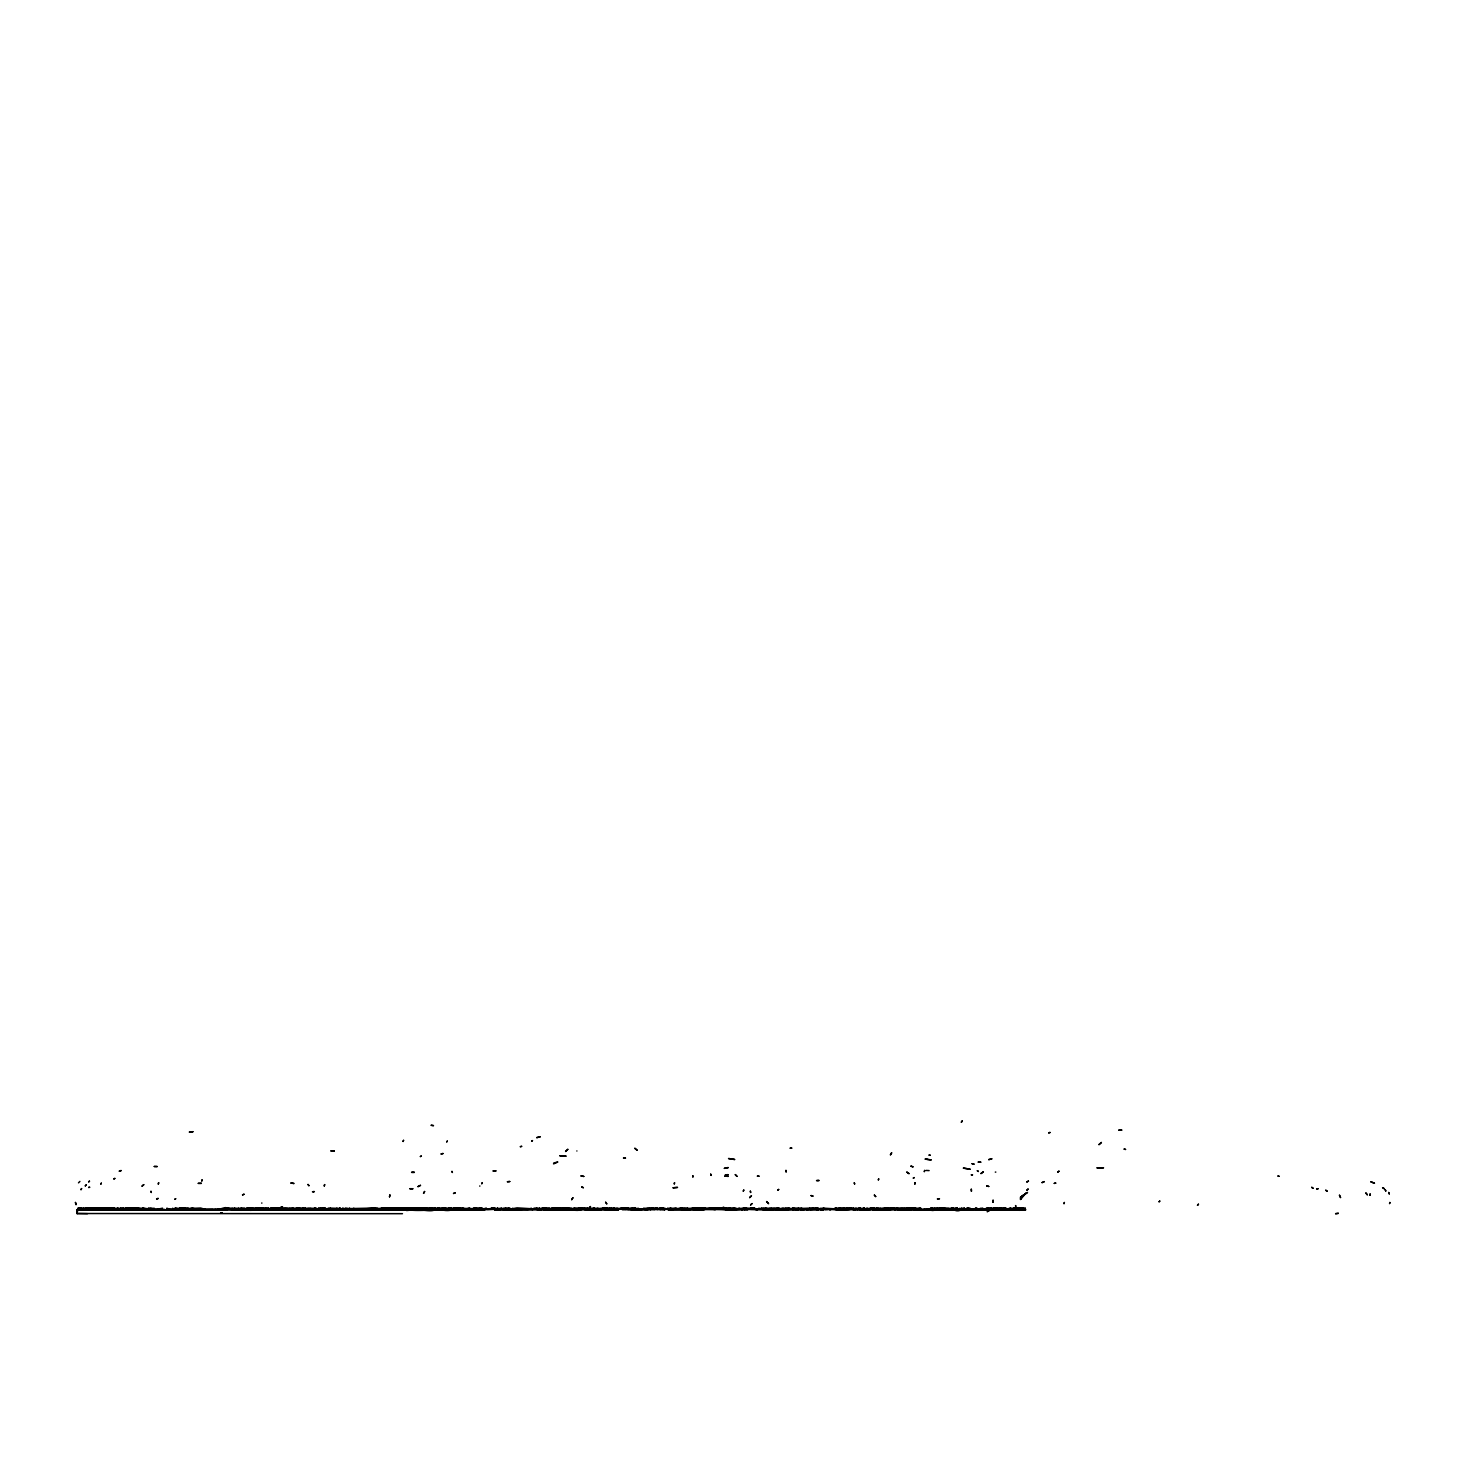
<?xml version="1.0" encoding="UTF-8"?>
<svg xmlns="http://www.w3.org/2000/svg" width="1463" height="1463" viewBox="0 0 1463 1463"><rect width="100%" height="100%" fill="white"/><g stroke="black" fill="none" stroke-linecap="round" stroke-linejoin="round"><path stroke-width="1.5" d="M402.471 1213.687L77.155 1213.522L77.155 1209.773L79.148 1207.926L83.318 1208.932L80.319 1208.511M963.532 1208.676L952.45 1209.188L952.962 1208.017L953.035 1210.011L964.208 1208.109L967.025 1210.102L975.455 1210.102L989.537 1208.109L995.114 1209.352L996.705 1208.109C1004.112 1210.889 1014.865 1207.066 1021.284 1210.175C1025.892 1208.859 1020.991 1208.584 1021.704 1209.773M968.616 1209.517C966.75 1207.597 978.418 1210.559 982.276 1208.932L995.114 1208.109L996.614 1209.517L1002.283 1208.182C1007.989 1210.303 1022.052 1205.603 1021.357 1209.261C1025.088 1208.255 1024.338 1209.078 1025.362 1209.023L1025.033 1208.109L1024.027 1210.194L1021.942 1210.102C1022.783 1207.158 1026.733 1211.163 1024.009 1210.194M988.037 1208.182L987.946 1209.444C985.221 1211.071 996.614 1209.645 999.357 1210.011C1003.764 1210.12 1000.948 1207.158 1004.532 1209.023L1002.941 1208.932M469.056 1209.352C467.538 1207.505 470.812 1210.614 472.97 1209.023L473.39 1208.182L473.463 1210.175L459.967 1209.023L448.135 1210.102M87.396 1210.011L77.155 1209.773L76.99 1212.516L77.064 1213.522L87.487 1213.687M77.173 1213.43C77.009 1208.182 76.46 1211.858 79.898 1207.926L85.311 1210.102L102.154 1208.109L144.398 1209.444L151.311 1208.017L155.645 1209.608L162.558 1208.182C160.93 1211.309 167.989 1209.81 164.057 1209.444M401.813 1210.011L387.64 1210.011L385.062 1208.182C373.705 1209.554 368.073 1209.371 344.061 1209.352M442.558 1210.102L451.061 1208.017C455.03 1211.474 440.784 1211.236 439.467 1208.182L436.632 1209.517L435.389 1208.182L430.963 1209.444L422.88 1207.926L418.546 1209.517L417.888 1208.182L420.558 1210.175M417.796 1208.603L408.726 1210.102L408.634 1208.182C403.806 1211.931 435.681 1210.102 436.212 1209.023M498.133 1210.102L494.64 1207.926L494.64 1210.175L522.638 1209.261M1009.872 1208.95L1008.446 1208.694L1011.299 1208.822L1009.854 1208.694M830.618 1209.352L832.703 1208.694L822.462 1208.109L820.962 1209.517L816.628 1207.926L815.037 1209.444L815.458 1208.438M76.899 1210.596L77.064 1213.522M77.905 1209.846L77.155 1211.547M1015.871 1209.444C1013.786 1206.262 1014.097 1210.98 1017.114 1209.096C1018.431 1207.14 1024.813 1211.218 1016.858 1210.102M213.232 1209.261L165.721 1210.102L169.726 1210.011L138.729 1208.091L137.321 1209.352L126.074 1210.102L126.147 1207.926L128.89 1210.011L133.151 1209.938M394.644 1210.011C404.538 1206.646 411.999 1214.18 403.477 1208.182L401.722 1209.517L400.643 1208.109L396.217 1208.109L394.644 1209.608L394.717 1207.926L395.979 1209.517C399.527 1209.298 393.949 1210.815 397.387 1208.182L398.978 1207.926L398.466 1210.102M419.716 1210.175L421.637 1208.109C421.454 1206.993 417.412 1211.803 416.132 1208.109C413.371 1209.48 417.906 1210.889 419.223 1208.859L417.979 1210.175L418.802 1208.182L416.48 1208.859L418.729 1209.444C415.876 1208.401 435.444 1213.741 435.553 1208.182C409.695 1207.396 423.1 1211.035 435.645 1209.444L442.558 1208.017L453.804 1209.608L457.974 1207.926L458.303 1209.096M843.2 1210.175L840.53 1207.926L840.036 1210.175L824.199 1208.932L806.698 1209.608L809.533 1208.109L824.199 1208.932M914.96 1209.608L915.033 1207.926L913.205 1208.511L914.96 1209.608L920.611 1208.182L922.111 1209.608L945.866 1208.273L944.531 1209.517A24.67 24.67 0 0 1 940.288 1210.011L916.515 1210.102L927.615 1209.846L931.529 1208.017L935.022 1208.091L936.027 1209.608L937.618 1207.853L939.612 1210.175L955.449 1209.188M119.564 1210.102L117.57 1209.517L117.643 1207.926L118.978 1209.608L120.478 1207.926L123.313 1208.017L124.556 1209.517L126.147 1207.926L127.574 1210.011L128.982 1208.017L133.883 1208.091M862.365 1208.932L860.116 1209.608L860.207 1208.017L864.542 1209.608L860.171 1210.102L862.457 1210.175M107.311 1208.273C104.385 1212.736 110.786 1206.554 107.311 1209.096C102.428 1211.638 98.99 1206.646 93.65 1208.182L93.559 1209.352L90.907 1210.011L89.408 1208.109L81.068 1209.352L81.142 1207.853M110.072 1209.023L109.231 1207.926L109.231 1210.011L107.823 1210.102L111.974 1208.017L116.071 1209.517L117.643 1207.926M280.805 1208.109L305.968 1209.444L310.394 1207.926L310.302 1209.444L312.899 1210.102M313.228 1209.188L314.563 1209.444L314.636 1207.926L312.479 1208.676L313.228 1209.846L307.632 1208.109L306.389 1209.096L304.633 1207.926L303.225 1209.444L298.982 1207.926L290.643 1209.444L266.339 1210.102M419.223 1208.603L417.796 1208.932C414.541 1208.292 420.613 1208.968 415.218 1210.175L407.391 1210.102L407.464 1208.017L405.891 1209.188L396.052 1209.608M417.796 1208.932L415.967 1210.102L418.052 1208.438M415.309 1210.102C401.136 1208.639 420.649 1212.132 420.722 1208.511M439.467 1208.182L439.558 1209.096L438.297 1208.017L438.297 1210.102L446.636 1208.182L446.727 1210.011M442.393 1209.444L435.553 1210.102L441.058 1210.102L442.558 1208.017L449.379 1209.444L449.47 1207.926L448.135 1210.011L445.465 1210.102M457.974 1207.926L456.456 1210.194L469.129 1208.182M546.632 1208.676L552.136 1209.352L557.805 1207.926L557.714 1209.444L555.3 1208.182L552.209 1210.011L517.042 1207.853L505.796 1210.102L505.631 1208.017L504.296 1208.109L500.127 1209.846M896.691 1208.164L895.283 1209.682L896.691 1208.164L861.616 1209.352L860.207 1208.017L855.873 1209.444L853.459 1208.017L851.704 1209.444L850.369 1207.926L850.296 1209.444L847.534 1209.444L843.365 1208.109L843.365 1209.352L844.791 1209.096M994.529 1208.932L993.048 1208.621L996.541 1210.175L1001.698 1208.273M997.364 1208.932L996.449 1209.517L996.541 1208.017L997.62 1209.444L999.028 1208.017L1001.698 1209.096M409.713 1210.175L410.554 1208.182L411.798 1210.011L411.213 1208.109L410.225 1210.102L410.061 1208.109L411.048 1208.511C411.926 1210.943 404.172 1211.236 405.964 1207.926C406.531 1210.358 412.182 1210.175 411.56 1208.017L416.553 1209.096M87.487 1210.011L95.15 1209.938L95.15 1207.926C96.741 1210.45 88.786 1210.34 96.485 1209.773L95.991 1208.438M100.728 1209.352L100.819 1207.926M110.566 1209.352L110.658 1207.926L111.481 1208.438M280.805 1209.444L279.396 1208.109L273.892 1207.853L263.889 1209.352L262.48 1208.017L258.311 1207.926L252.733 1208.017L251.234 1209.352L251.307 1207.926L240.901 1208.932L245.565 1209.261L248.472 1207.926L249.899 1209.352L254.141 1209.608L261.054 1207.926L273.727 1209.938L273.983 1208.182L270.984 1209.352L265.48 1208.017L259.719 1209.444L249.478 1208.438M314.563 1209.444L320.306 1208.109L324.219 1210.102L322.976 1210.011L323.049 1208.017L314.636 1210.102M343.732 1210.175L339.891 1208.017L339.891 1210.175L349.73 1210.175M396.967 1209.188L396.144 1207.926L396.052 1209.352L400.643 1208.109L400.387 1209.517L402.051 1208.182L402.727 1209.188M397.643 1210.102L396.052 1209.938L397.552 1207.926L397.479 1209.938M398.466 1208.438L400.313 1209.188L400.387 1207.926L403.13 1209.938L411.048 1209.188L411.469 1208.109L412.895 1209.444L416.48 1208.859L413.298 1210.175L411.798 1208.182L410.39 1209.938M418.546 1210.011C416.077 1210.175 417.906 1207.14 414.395 1208.017L407.391 1209.517L403.13 1208.017L403.13 1209.938L407.391 1210.102M404.465 1209.444L404.556 1208.017L406.129 1208.127L405.891 1209.517M502.961 1209.773L533.885 1209.261L533.958 1208.182L536.628 1208.017L536.555 1209.444L538.128 1209.846L543.797 1209.773L542.389 1208.182L539.554 1209.261M891.955 1209.096L890.455 1208.347L898.117 1209.352L898.209 1207.926L899.452 1209.261L912.29 1208.017L916.368 1209.352L914.96 1208.182L910.791 1209.352M981.198 1209.517C979.57 1207.14 983.611 1211.419 986.025 1208.859M996.614 1209.517L996.285 1208.511M85.311 1210.102C85.842 1206.573 88.127 1209.956 88.073 1207.926C90.103 1209.608 86.701 1210.925 89.901 1208.109C90.852 1211.711 92.388 1205.969 90.816 1209.517L89.572 1209.938L89.408 1208.109M90.816 1209.444L90.907 1208.109L93.157 1208.932M96.558 1209.444L96.649 1208.109L94.656 1209.023L95.15 1207.926M128.89 1210.011L130.481 1209.444L130.39 1207.926L113.163 1210.102L109.14 1209.846L110.731 1208.109L105.062 1209.444L105.153 1208.109L103.489 1209.846L100.728 1210.011L106.726 1207.926L103.489 1209.846M114.644 1209.444L114.736 1208.109L115.559 1209.023L113.401 1208.017L112.816 1209.023L113.401 1208.017M293.386 1209.846L290.552 1209.352L290.643 1208.017L289.217 1209.261M381.971 1209.682L382.977 1209.608L381.642 1208.017L381.971 1209.682L380.636 1210.102L388.463 1209.261L387.896 1208.182L386.214 1209.773L385.299 1208.017L388.811 1209.517L388.884 1208.182L391.974 1208.017L397.296 1209.261L396.052 1209.938M389.469 1209.096L391.81 1209.444L391.883 1208.109L390.548 1208.017C389.048 1210.066 382.355 1209.663 382.062 1208.109L378.314 1208.603M406.879 1210.175L405.379 1208.109L398.887 1209.517L398.887 1208.109L400.387 1207.926M401.722 1209.846L401.722 1208.109L402.636 1209.096L398.887 1209.938L403.057 1209.444L400.387 1210.011L400.313 1208.109L403.057 1209.444L405.964 1207.926M442.558 1208.109L443.892 1209.938L448.391 1208.109L450.549 1209.188M452.561 1208.182L453.877 1208.017L453.804 1209.352L452.378 1209.023L453.804 1209.938L456.547 1210.011L455.304 1208.109L449.379 1209.444M455.212 1208.109L455.139 1209.444C454.06 1206.554 452.652 1210.285 453.804 1208.109L459.217 1208.182L460.717 1209.444L469.806 1208.603L466.551 1209.517L462.381 1208.182L460.717 1210.011L454.298 1209.023M550.051 1208.932L553.709 1208.017L557.805 1209.938L548.131 1209.188L552.209 1208.109L552.136 1209.352L546.632 1209.352L536.628 1208.017M579.714 1210.175L584.469 1208.109C595.843 1211.364 613.71 1209.389 626.804 1208.017L637.027 1210.194M658.039 1209.023L660.453 1209.444L660.544 1208.109L657.637 1209.444L647.707 1207.853L642.22 1209.444L623.878 1207.926L621.208 1209.261L608.48 1207.999L605.627 1209.352L604.054 1208.017L600.049 1210.011L602.555 1208.017C605.993 1206.134 608.059 1212.443 609.797 1208.017L609.797 1209.444L607.712 1208.859M664.787 1209.444C663.123 1207.505 667.439 1210.761 669.871 1209.023L676.455 1208.932L674.534 1208.017L672.212 1208.603L671.627 1210.175L690.134 1210.102L676.455 1208.932M676.455 1208.603L684.373 1207.853L687.372 1208.182L687.299 1209.261L692.785 1207.853L723.71 1209.352L725.374 1208.109L730.787 1209.352L733.548 1207.926L736.383 1209.773L747.63 1210.011M911.614 1210.102L906.457 1209.608L905.122 1208.017L905.195 1210.011L917.776 1209.846L913.607 1210.011L914.96 1208.182M171.061 1209.846L173.896 1209.938L172.652 1209.261L175.56 1208.017L185.143 1209.352L185.234 1208.109L181.065 1209.352L167.221 1208.767M321.732 1208.109L322.976 1209.444L324.384 1208.017L327.31 1209.608L330.656 1208.767L315.971 1209.261A24.286 24.249 -82.4 0 1 311.729 1209.023L296.386 1208.109L296.386 1209.352L292.143 1208.182L290.552 1209.352L282.231 1209.352L275.391 1208.182L277.97 1209.938M385.72 1208.438C384.659 1210.157 391.59 1211.785 390.475 1208.017L391.718 1210.011L393.309 1209.938M552.209 1208.109C550.527 1208.968 556.324 1209.608 553.636 1209.846M801.121 1208.109L803.041 1208.859L797.957 1208.603L810.118 1208.859L794.116 1208.017L787.039 1209.444L774.457 1207.926L770.123 1210.011L746.203 1209.352M919.203 1209.352C917.411 1207.487 922.111 1210.669 924.451 1208.932L926.207 1209.444M145.733 1210.011L149.976 1210.102L149.976 1208.182M185.143 1209.352L218.901 1209.352L223.236 1208.109C226.82 1206.262 231.063 1210.486 232.983 1208.109L231.648 1209.444L242.73 1208.017L244.138 1209.352L231.556 1209.846M273.983 1208.182L276.726 1209.352L282.304 1208.109L283.639 1209.682L291.978 1210.102M286.401 1210.102L285.139 1208.109L282.816 1208.932M376.393 1210.011L373.559 1209.444L375.131 1208.109L355.216 1209.608L349.145 1208.603L376.466 1208.017L379.228 1209.773L383.306 1210.102L382.885 1209.261M382.227 1208.182L381.971 1209.846L384.897 1209.938L386.214 1208.109L388.061 1210.102M401.722 1208.017L400.387 1210.011M403.971 1209.023L403.057 1208.017L402.965 1209.261L406.714 1208.932L405.251 1210.194M433.395 1208.676L432.39 1209.517L432.463 1208.273M438.223 1210.102L433.798 1209.517L433.889 1208.273M546.632 1209.352L546.723 1208.109L542.389 1208.182M659.136 1209.261L659.21 1208.017M696.955 1210.102L697.12 1208.182L698.454 1208.859M697.705 1208.676L713.962 1208.109L715.297 1209.682L692.785 1209.444M723.71 1209.352L724.203 1208.676M713.962 1208.109L730.878 1208.182L730.787 1209.352L735.048 1208.109L739.199 1209.352L739.29 1208.109L734.956 1209.444L711.128 1207.926L705.367 1209.352L705.459 1208.182L697.833 1208.091L684.373 1209.352L681.539 1208.017L682.965 1209.846M785.54 1209.938L793.952 1209.352L794.043 1208.273L788.374 1209.352L785.631 1208.109L785.54 1209.352C781.608 1211.583 766.411 1208.31 776.542 1208.859L778.7 1208.109L777.127 1209.773L770.123 1209.938L773.031 1208.109M788.374 1209.352L788.466 1208.109L791.209 1209.261M834.879 1209.188L837.696 1209.352L837.787 1208.109L832.703 1208.859M891.04 1209.352L887.035 1208.017L883.615 1209.352L883.707 1208.109L886.706 1209.517L890.455 1208.347M890.784 1210.175L891.534 1208.091L892.704 1208.017L892.448 1209.352C898.465 1206.829 891.314 1210.651 887.62 1210.102M1002.192 1209.444L1001.716 1208.712M415.547 1209.444L415.638 1208.273L417.796 1208.877M464.96 1208.182L465.143 1209.517L462.966 1210.175L460.973 1208.182L458.303 1208.347M585.218 1208.182C582.932 1211.803 591.326 1206.024 585.968 1209.682C582.749 1209.298 572.728 1212.041 574.136 1208.676M695.62 1209.444L687.372 1208.182M181.138 1208.182L181.065 1209.352L183.735 1209.846L190.812 1209.682L187.977 1208.017L179.565 1208.109L179.364 1209.279M255.568 1208.182L255.897 1210.175L263.889 1210.011L262.718 1208.182L261.054 1209.352M270.984 1209.352L271.057 1208.182L269.558 1209.261M320.05 1209.261L320.47 1208.603M409.713 1209.608L407.299 1208.017L406.001 1210.102M424.215 1209.938L426.812 1209.352L426.885 1208.182M430.963 1209.444L431.055 1208.273L431.969 1208.767M463.552 1209.773L481.802 1210.011L486.045 1209.352L486.137 1208.273L480.376 1209.444L479.059 1208.182L479.224 1209.517L476.298 1208.017L471.049 1210.175M587.303 1210.011L585.383 1208.859L588.803 1210.011L591.802 1208.109L591.637 1209.846L588.126 1208.859M672.212 1208.932L689.622 1208.676M772.537 1208.511L763.284 1207.926L756.133 1209.352L754.615 1208.182L743.369 1208.182L744.795 1209.773M753.299 1209.261L753.372 1208.109L750.629 1208.017L751.964 1209.352L779.962 1209.352L788.466 1207.926L794.116 1209.608L808.125 1209.352L808.198 1208.182L803.022 1208.676L803.955 1209.023M824.199 1208.603L829.283 1209.261M883.378 1208.859L882.445 1209.352L882.536 1208.182L883.615 1209.352M903.11 1208.932L900.952 1210.011L900.861 1208.109L910.37 1209.096L909.364 1210.102L909.364 1208.017L906.694 1207.853L906.457 1209.608L906.694 1207.853M905.195 1210.011L903.787 1210.102L903.695 1208.109L906.036 1209.096M265.48 1208.017L266.815 1209.261L266.888 1208.182M590.961 1208.932L594.38 1210.011C603.323 1208.017 590.668 1209.535 587.212 1209.352L587.303 1208.273L583.042 1209.352L581.89 1208.017L574.136 1208.859L575.471 1208.511M784.131 1209.261C782.979 1207.249 784.826 1210.687 786.948 1209.188M882.445 1209.352L879.793 1208.109L879.866 1210.102L889.029 1210.102L890.455 1209.023M172.725 1208.182L172.652 1209.261L176.639 1209.938M187.977 1209.261L192.238 1208.017L197.816 1209.682L211.806 1209.938M303.134 1209.261L303.243 1208.054M397.296 1209.261L397.387 1208.182M429.628 1208.273L430.469 1208.932M626.877 1208.182L628.121 1209.682L633.79 1209.846M656.21 1209.352L661.879 1208.109L664.714 1210.011L653.54 1209.261L653.632 1208.182L658.039 1208.511M878.294 1209.938L879.702 1209.188L877.032 1209.846L876.959 1208.109L880.543 1208.859M878.294 1209.188L878.367 1208.109L879.117 1208.859M890.034 1207.926L889.778 1209.444L885.444 1209.261L885.536 1208.182M902.287 1208.109L902.36 1210.011L892.54 1209.846M903.787 1210.102L905.03 1209.352L902.36 1210.011L903.11 1208.603M990.707 1209.261L990.78 1208.182L993.03 1208.859M293.642 1208.182L296.221 1210.102L310.302 1210.011L308.894 1209.846M548.131 1209.188L548.223 1208.182M719.869 1208.603L727.971 1209.938L726.8 1208.273M96.485 1208.109L100.307 1209.023M428.129 1209.352L431.055 1208.273M505.796 1209.261L487.472 1209.444L486.137 1208.273M440.893 1208.273L439.632 1209.682M555.044 1209.773L555.3 1208.182M597.471 1208.273L600.049 1210.011L597.965 1208.932M469.806 1208.603L473.463 1209.517L473.975 1208.347L469.806 1209.188M934.217 1210.194L935.698 1209.188C942.41 1206.847 929.407 1213.924 930.614 1208.109L932.534 1210.175L932.205 1208.109L929.042 1209.846L930.194 1208.932M508.722 1210.175L508.722 1207.926L505.796 1210.102L507.295 1208.017M556.635 1208.182L557.714 1209.444L557.805 1207.926M936.869 1210.102L938.862 1209.608L939.027 1207.926L941.953 1209.517L943.361 1208.017L947.366 1209.444L953.035 1208.182C955.906 1209.005 949.012 1210.87 952.943 1209.444L953.529 1210.175M1021.192 1198.014L1020.534 1199.441L1020.534 1197.191L1027.538 1192.436L1024.703 1194.101L1026.112 1193.351M77.155 1209.773L81.325 1208.109M126.147 1207.926L122.654 1210.102M263.889 1209.352L258.146 1210.102L258.311 1207.926M862.877 1209.517L863.042 1207.926L867.212 1209.444L871.363 1208.017L872.862 1209.444L874.618 1208.109L877.782 1208.859M425.642 1210.102L425.806 1208.017L421.381 1209.444L420.137 1208.017L419.972 1209.608L418.052 1210.175M840.036 1210.175L845.779 1210.175L846.455 1208.109L851.283 1209.096M112.816 1209.023L111.81 1209.517L111.974 1208.017L109.14 1209.188M117.058 1208.438L113.309 1210.175M395.632 1209.023L393.382 1209.517C394.297 1205.859 398.558 1211.73 401.136 1208.511M931.62 1210.175L932.205 1208.109M939.776 1208.347L940.197 1209.517L940.362 1208.017M934.875 1209.517L935.022 1208.091M989.372 1209.352L988.11 1209.517L988.275 1208.091L989.372 1209.352L990.78 1208.182M123.313 1208.017L123.148 1209.444L120.057 1209.096M436.632 1209.517L436.797 1208.109L438.297 1208.017M672.047 1210.175L671.791 1208.109L670.219 1207.926L667.549 1209.444L662.044 1208.017L660.453 1209.444M840.53 1207.926L839.031 1208.017L838.866 1209.444L841.463 1209.188M940.197 1209.517L942.117 1208.109L941.953 1209.517L939.612 1210.175M975.035 1208.932L976.955 1208.109L971.286 1209.608L968.287 1208.017L964.026 1209.517L964.208 1208.109M997.62 1209.444L997.784 1208.017L999.448 1209.444L1000.454 1208.017L1000.857 1209.444L1001.204 1207.926M88.073 1209.846L86.738 1210.011L86.738 1208.017M269.558 1209.444L268.15 1208.109L268.058 1210.102L263.889 1210.102M449.891 1208.347L449.47 1207.926M559.213 1209.938L562.048 1209.938L563.456 1207.926L564.791 1209.938C567.406 1211.382 569.034 1207.889 566.053 1207.926L564.883 1209.352L552.63 1209.023M580.208 1210.175L580.299 1208.182M848.705 1209.444L848.869 1208.109L849.784 1209.096M910.791 1210.175L910.791 1208.109L913.205 1208.511M941.276 1209.444L941.459 1208.109M945.208 1208.932L946.122 1208.109M342.635 1210.175L342.635 1208.017L346.896 1209.444L345.469 1210.175L345.469 1208.017L349.145 1208.603M809.624 1208.109L809.624 1209.352L812.367 1210.011L825.114 1209.188M1023.112 1209.444L1022.674 1208.072L1024.612 1209.444L1025.362 1208.603M382.062 1209.352C382.959 1206.115 384.824 1211.291 384.97 1208.182L384.476 1209.261C382.337 1211.766 384.824 1205.823 382.465 1208.932M503.802 1208.603L496.963 1208.347M888.041 1209.352L888.206 1208.109M993.523 1209.352L993.706 1208.109M135.474 1209.023L135.986 1208.017L134.486 1209.938L134.486 1208.017L135.565 1208.438M286.474 1209.188L285.559 1208.932M382.062 1210.011L384.147 1209.096L383.891 1208.017M453.713 1210.175L453.804 1208.109M107.128 1210.194C110.694 1207.432 106.58 1212.169 107.896 1207.853M268.223 1209.096L266.65 1209.938M275.227 1209.096L271.057 1208.182M318.312 1210.102L321.641 1209.096M415.382 1209.261L414.559 1208.109L414.395 1209.938L416.717 1208.511M419.552 1209.517L418.893 1208.017L417.796 1210.175M459.382 1209.938L459.382 1207.926M528.308 1209.261L548.04 1209.261M594.38 1210.011L592.972 1209.938L593.045 1208.017L592.222 1209.096M932.041 1209.608L934.034 1210.102M1023.442 1208.182L1023.112 1209.352L1023.881 1208.822M1014.206 1208.347L1014.28 1210.175L1019.108 1209.517L1020.113 1208.109L1021.119 1209.023C1020.26 1212.297 1019.418 1205.366 1018.614 1209.261L1013.53 1210.102L1015.615 1209.023M408.561 1209.188L408.726 1208.109L410.884 1208.511M992.115 1209.261L993.048 1208.621M1008.446 1208.859C1004.551 1208.273 1011.445 1211.602 1013.201 1209.608C1010.476 1208.968 1013.621 1209.096 1016.273 1209.773M421.381 1209.682L421.637 1208.109L421.381 1209.352L420.302 1208.109C419.771 1211.364 418.839 1205.805 421.051 1209.261M412.475 1210.175L413.133 1208.109L413.883 1209.096M424.215 1209.682L424.471 1208.109M544.218 1208.511C542.243 1210.376 549.064 1210.139 545.388 1209.261L545.224 1208.109L539.628 1209.261L540.963 1209.682M148.641 1210.102L154.145 1208.182L154.145 1209.352L149.976 1210.102M231.556 1210.102L241.395 1210.267M387.896 1208.182L386.214 1210.102L394.553 1209.261M855.361 1209.023L853.203 1209.517L853.459 1208.017L854.538 1210.011L860.207 1208.017M869.955 1208.109L870.028 1209.846L874.197 1210.011L876.959 1208.109M942.117 1208.109L943.123 1209.517L943.361 1208.017M1019.528 1208.017L1017.699 1210.011L1018.193 1208.017L1018.449 1209.096C1014.28 1208.328 1017.151 1211.437 1021.942 1209.773M1021.192 1208.347L1022.527 1208.877L1019.272 1210.102L1021.942 1209.938L1021.448 1208.017L1019.181 1210.102L1021.869 1209.608M382.977 1208.017L382.136 1210.102L383.562 1208.182L383.05 1209.352M872.862 1209.444L873.118 1208.017L874.362 1209.444L876.374 1208.859M405.8 1209.608L406.056 1208.182M420.302 1208.109L419.296 1210.175M448.135 1209.517L448.391 1208.109L449.47 1209.352M1024.703 1210.175L1025.033 1208.109M103.727 1209.517L103.983 1208.091L105.409 1208.091L106.397 1209.517L104.989 1210.011M885.773 1208.109L885.536 1210.011M414.303 1209.444L414.559 1208.109L414.395 1209.682L411.56 1209.608L411.469 1208.109L408.726 1210.102M876.282 1208.603L874.197 1210.011L874.618 1208.109M1024.027 1209.023L1022.198 1208.182L1020.534 1210.102L1022.29 1208.109L1021.869 1209.682M102.154 1210.011L103.983 1208.091L105.153 1209.444L105.409 1208.091M566.803 1208.017L566.803 1209.096C570.186 1208.859 572.161 1208.877 574.63 1208.182L574.721 1210.011L573.971 1208.109L573.295 1210.102L569.125 1209.682L567.461 1208.017L565.376 1209.096M87.067 1207.853L86.738 1210.011M611.205 1210.011C614.734 1208.109 609.65 1211.711 607.127 1209.261L607.054 1207.926L606.048 1209.096L605.719 1207.926L605.627 1209.352L604.713 1208.017L604.128 1209.444L602.555 1208.017L600.799 1208.859M629.62 1209.261L631.376 1208.603L625.378 1209.352L621.044 1208.109L622.47 1209.773L628.121 1209.682M1006.453 1209.352L1005.941 1208.109L1007.111 1209.023M1015.615 1208.511L1016.694 1207.926L1016.273 1209.846L1014.865 1210.102M1020.534 1199.441L1025.691 1193.442M952.029 1207.926L952.45 1209.188C949.268 1210.578 952.651 1205.457 951.7 1209.517L950.2 1210.102L952.45 1208.347M77.74 1210.761L78.728 1208.676M1009.196 1209.352L1009.452 1208.182M1010.86 1208.182L1010.622 1209.352L1010.439 1208.109M417.138 1209.261L417.394 1208.109L415.145 1209.096M391.81 1209.444L394.717 1209.444L395.047 1207.926M420.046 1209.352L418.564 1210.175L418.893 1208.017M631.376 1208.603L632.546 1208.182L632.876 1210.194M886.706 1209.517L887.035 1208.017M894.277 1207.926L893.948 1209.444L893.527 1208.017M897.112 1207.926C892.704 1209.645 903.439 1208.091 900.952 1209.846M419.643 1208.017L419.387 1209.188L420.887 1209.261M99.649 1207.926L99.319 1209.352L98.807 1208.017L100.307 1208.347M384.147 1209.096L385.299 1208.017M392.303 1209.096L393.382 1208.017C395.979 1207.176 394.992 1211.108 394.224 1208.017L392.98 1209.096C391.828 1209.243 386.433 1209.663 389.396 1208.017L389.048 1209.444L390.475 1210.011L394.644 1209.608M416.973 1209.608L417.302 1208.182M946.707 1208.603L947.695 1208.017L947.366 1210.011L950.859 1208.932M948.865 1209.444C949.194 1206.024 946.963 1210.431 950.109 1209.352M1022.619 1209.023L1020.955 1208.017C1021.302 1210.706 1018.632 1207.249 1016.273 1210.011L1018.029 1208.017L1016.2 1209.846M1023.698 1208.017L1023.369 1209.444L1024.612 1209.608L1023.442 1210.102M632.546 1208.182L646.372 1209.352L652.041 1207.926L654.126 1208.676L653.467 1209.352M401.722 1209.517L402.051 1208.182M594.38 1210.102L593.045 1209.352L594.124 1207.926L598.623 1210.011L598.788 1208.182L597.965 1208.676M731.299 1209.023L729.379 1209.261M82.477 1209.261L82.824 1207.926M85.988 1208.859L84.561 1208.859L85.567 1208.017C86.847 1210.925 79.551 1210.358 81.727 1208.676M185.728 1208.676L200.65 1208.017L206.228 1209.773M403.13 1209.517L403.477 1208.182M404.062 1208.438L405.891 1210.011L407.72 1208.182L407.299 1209.608L407.72 1208.182L408.89 1210.102M635.802 1208.932L635.216 1208.017C631.102 1208.017 635.052 1211.017 632.546 1209.188L630.955 1208.109M723.801 1208.109L724.13 1209.023C728.446 1211.986 751.251 1207.377 739.199 1209.352M839.963 1208.438L838.866 1209.444L839.031 1208.017M935.534 1210.102L936.448 1207.926L939.283 1210.102M999.448 1209.444L999.778 1208.109M391.974 1209.444L393.547 1208.017M91.657 1208.932L92.315 1209.608L92.736 1208.017L94.656 1209.023M1018.029 1208.017L1019.034 1209.352L1019.364 1208.109L1018.193 1208.017M97.984 1209.352L98.314 1208.109L98.899 1209.023M1023.204 1208.182L1021.192 1209.188M411.963 1208.091L411.56 1209.608L413.133 1208.109L414.212 1209.188L415.638 1208.273M79.898 1207.926L77.905 1210.175L83.647 1208.438M91.474 1210.102L88.822 1208.511M407.299 1209.608L407.72 1208.109L408.634 1209.261L406.513 1210.194M1015.194 1208.109L1014.7 1209.938M412.895 1209.261L413.224 1208.109M1021.028 1208.109C1019.857 1208.493 1017.462 1208.932 1020.607 1209.938L1020.534 1208.109L1021.192 1208.932C1019.199 1209.261 1022.381 1208.932 1022.619 1208.603M421.381 1209.352L421.728 1208.182M256.318 1208.676L255.568 1209.938C251.892 1207.944 251.417 1209.7 256.226 1208.932L257.598 1210.102L261.146 1208.109L261.219 1210.102L262.81 1210.102M417.632 1210.102L419.972 1208.017L419.881 1210.011M279.982 1208.932L280.896 1208.109M276.726 1208.182L276.726 1209.352L282.231 1209.846L280.805 1209.096M842.706 1210.175L841.865 1207.926L846.455 1208.109L845.12 1209.608L837.696 1209.352M589.388 1209.096L590.467 1206.518L588.126 1208.676M422.13 1210.175L421.381 1210.175M93.559 1209.352L92.315 1209.846L90.907 1208.109L89.408 1209.261L88.146 1208.017L83.903 1209.846L83.318 1208.347M411.14 1209.096L411.56 1208.017M576.056 1209.444L567.79 1209.352L567.79 1208.109L562.542 1209.096M796.878 1209.846L798.377 1208.109L798.377 1209.352L795.451 1210.011M251.234 1209.352L249.899 1208.017L244.23 1209.444M664.879 1208.109L664.458 1209.096L659.868 1208.84M955.12 1208.932L956.199 1207.926L956.784 1209.188L957.277 1207.926L958.612 1210.102L965.708 1210.011L968.616 1208.036M149.555 1210.175L150.323 1208.84M495.043 1210.102L494.64 1207.926L493.214 1207.853L487.472 1209.261L479.224 1208.109L476.883 1210.175L473.463 1210.175M981.289 1208.109L976.955 1209.608L975.528 1209.444L975.528 1208.109M920.611 1208.182L920.611 1209.352M393.382 1209.517L392.303 1208.109L389.048 1210.011L77.393 1210.175L79.148 1207.926M231.721 1208.182L217.475 1209.261M469.221 1210.175L467.557 1209.444M653.467 1208.109L649.206 1209.188L649.298 1208.182L650.633 1209.682L654.875 1209.773M775.792 1209.773L778.7 1208.109L776.615 1208.676M839.451 1210.011L839.963 1209.023L840.951 1210.102M970.024 1209.444L970.024 1208.109L968.451 1209.352L966.86 1208.182L965.708 1210.102M78.563 1208.767C75.546 1211.017 80.63 1210.139 77.978 1208.109L77.32 1209.938M937.618 1208.109L936.539 1210.011L938.46 1209.096M1011.372 1210.194L1012.615 1208.84M982.276 1210.175L982.624 1208.017L983.118 1210.175L986.867 1209.773M919.276 1208.109L917.776 1209.188M276.562 1209.352L279.396 1208.109M414.559 1208.109L412.968 1210.011L413.133 1208.182L413.645 1209.023M425.477 1210.175L425.367 1208.529M435.645 1209.444L435.553 1208.182L434.054 1210.175L435.553 1210.011M408.305 1209.352L409.055 1208.182L408.049 1208.438M957.277 1207.926L957.277 1209.517L959.289 1208.822L957.204 1210.102L958.539 1209.188M378.314 1208.932L388.39 1209.023M407.464 1210.102L409.055 1208.182L408.47 1210.102M92.571 1210.102L93.23 1209.096L92.315 1209.608M572.71 1208.859L571.045 1209.096M584.542 1209.682L580.884 1208.017L580.134 1209.517M1025.453 1210.102L1025.782 1209.608M102.904 1208.603L102.154 1209.773L102.904 1208.603L101.569 1208.438M578.379 1208.804C579.385 1206.646 580.72 1211.035 581.89 1208.017L583.883 1208.603M873.118 1208.017L864.542 1210.102L867.212 1208.017L869.79 1209.096L867.212 1210.011M479.809 1185.926L479.809 1186.182M91.895 1209.188L92.736 1208.017M118.558 1210.175L118.485 1208.438M953.949 1210.175L953.035 1208.182M883.78 1210.175L884.53 1208.017L885.042 1209.188M213.232 1209.938L228.649 1208.109L227.314 1209.608L220.31 1209.938M240.901 1208.511L232.891 1209.773M261.804 1203.189L261.804 1202.933M97.491 1209.096L98.314 1208.109M301.89 1209.261L300.39 1209.517C302.164 1207.45 298.58 1210.12 296.386 1209.352M392.98 1208.273C395.833 1209.535 390.091 1210.761 390.475 1208.017L392.303 1208.511M450.549 1208.511L452.305 1209.352M850.369 1209.023L848.961 1209.352L849.034 1208.109L861.616 1209.352M326.066 1209.188L323.049 1208.017M389.963 1208.676L389.048 1210.011L390.383 1209.261M391.133 1208.603L392.303 1208.109M460.296 1208.676L464.466 1208.676M991.951 1208.603L989.701 1210.102L978.4 1210.175L983.118 1210.175M511.373 1210.102L538.128 1209.846M83.08 1208.731L82.568 1209.938L83.903 1209.682M168.154 1209.517L169.726 1210.011M397.387 1209.517L399.381 1208.603L395.229 1208.603M572.71 1208.676L577.556 1209.938L577.464 1208.182L575.471 1208.932M582.548 1208.676L587.212 1209.352L587.138 1207.926L587.303 1209.352M739.711 1208.603L749.038 1209.261L754.615 1208.182M818.128 1210.102L819.463 1209.261M1012.195 1210.175L1013.95 1207.926M696.461 1210.102L697.705 1208.767M501.553 1208.017L498.627 1209.517M268.15 1208.109L268.387 1210.102M955.028 1208.676L954.205 1208.182C953.254 1211.986 962.27 1211.492 961.538 1208.017L961.538 1209.352L968.195 1209.023M746.295 1209.261L743.46 1208.182L733.621 1209.188L736.383 1209.773M304.725 1209.261L305.895 1208.017L305.968 1209.444M1020.534 1209.352L1020.534 1208.109M628.724 1208.749L612.887 1208.182L614.204 1209.261L614.204 1208.109M256.811 1208.182L256.153 1210.102L255.385 1209.188M354.649 1210.194L347.645 1210.102M234.391 1208.017L234.391 1209.261L234.391 1208.017L240.901 1208.932M252.642 1210.011C249.076 1211.766 247.924 1206.737 245.565 1209.261M898.959 1208.511L900.787 1209.261L898.117 1210.011L899.452 1208.017M79.898 1181.427L78.49 1182.854M93.157 1208.676L95.058 1209.261L94.985 1208.109M141.564 1209.444C138.857 1210.925 137.833 1206.664 138.82 1209.444L134.486 1209.938M256.482 1210.175L238.652 1210.102M278.135 1208.109L280.731 1209.938M386.89 1208.676L388.884 1208.182M394.717 1207.926L390.548 1210.102L391.718 1210.011M402.563 1208.932L403.057 1208.017M421.381 1209.444L419.972 1209.608L420.137 1208.017M429.72 1210.175L434.054 1210.175M670.383 1208.182L670.292 1209.444M680.204 1208.017L681.539 1209.352L681.959 1208.511M851.283 1208.347L853.203 1209.517M855.361 1208.511L861.616 1209.938M895.374 1210.011L896.289 1209.096L895.283 1209.846M944.531 1210.102L945.445 1209.188M582.548 1208.859L581.89 1208.017M370.797 1209.444L372.224 1208.109M996.029 1210.175L999.028 1209.096M941.697 1210.102L942.702 1209.188M997.949 1210.102L1000.454 1209.096M1021.54 1197.685L1020.534 1198.599L1021.448 1198.106M398.814 1209.444L400.313 1208.109M78.563 1210.194L79.898 1208.017L77.978 1209.773M779.962 1209.938L783.711 1208.859M660.965 1209.023L668.134 1208.676M124.556 1208.273L123.239 1209.444L124.062 1208.932M234.318 1209.608L233.147 1209.608M821.456 1208.932L824.218 1208.822M77.649 1210.523L81.068 1209.352M403.971 1208.511L405.562 1209.188M428.22 1208.347L426.812 1209.352M880.543 1208.603L881.951 1208.932M986.025 1208.603L988.11 1209.517M994.529 1208.511L996.541 1208.017M568.449 1208.749L570.296 1207.926L570.552 1209.352M534.379 1208.84L540.963 1209.938M90.907 1208.109L88.146 1209.444L87.725 1208.347M89.481 1209.846L90.487 1209.023M243.644 1208.511L251.307 1209.517M342.726 1209.517L339.8 1209.444L339.891 1208.017M385.062 1208.182L386.214 1210.011L388.646 1209.188M442.978 1208.603L436.065 1208.767M866.699 1208.438L867.212 1209.444L865.785 1210.011L864.45 1207.926L863.371 1210.102M477.633 1209.682L479.059 1208.182L479.224 1209.517M397.552 1208.109L395.229 1209.023M716.797 1209.261L718.205 1208.109M383.471 1210.102L386.964 1209.096M132.731 1209.023L133.151 1208.017L138.729 1208.091M428.312 1210.175L430.14 1209.773M609.797 1209.444L614.039 1210.102M944.458 1208.109L944.037 1209.096L945.208 1208.676M345.049 1209.096L328.645 1209.261L330.144 1208.109L339.398 1208.438M875.532 1209.096L875.697 1210.102L876.867 1209.188M1019.857 1210.175L1019.181 1210.102M128.982 1208.017L128.817 1209.261M317.398 1209.096L318.806 1208.017L318.806 1209.608L314.636 1207.926M86.317 1209.188L85.311 1209.938L86.573 1209.352M855.946 1210.011L857.208 1208.182M484.637 1209.608L485.643 1208.859M751.964 1209.352L747.794 1209.261L746.203 1207.926L743.881 1208.676M274.477 1208.84L276.562 1209.938M412.968 1209.352L415.053 1208.749L414.212 1208.109M879.866 1210.102L881.11 1208.109M884.621 1210.102L885.536 1209.444L881.878 1210.102M491.714 1207.926L491.714 1209.261L491.714 1207.926L493.049 1209.261L494.22 1208.273M391.883 1210.102L393.053 1209.261L391.645 1209.608L391.718 1208.182L392.559 1209.096M396.144 1208.017L395.632 1209.188M857.281 1209.773L858.708 1208.109L860.116 1209.608M900.861 1208.109L900.294 1209.023M1015.706 1209.261L1017.443 1209.352L1017.37 1207.926M388.811 1209.517L391.224 1209.188M564.041 1208.438L565.376 1208.347M424.142 1210.175L425.879 1209.517M82.568 1209.938L84.561 1208.859M352.565 1210.175L353.808 1208.182M386.305 1210.011L387.146 1208.109M928.95 1209.261L926.28 1209.352L928.456 1208.859M949.615 1209.096L950.859 1208.676M1004.532 1208.273L1005.703 1208.603M558.135 1209.096L573.953 1210.194L580.299 1209.261L580.043 1208.017M596.209 1209.096L594.124 1207.926L594.38 1209.444L597.215 1208.182L596.209 1209.096L597.215 1210.011M383.306 1209.846L382.227 1210.102M126.074 1210.102L128.323 1208.859M82.477 1209.773L83.647 1209.023M384.806 1210.011L385.72 1209.261L384.806 1209.444M413.462 1210.102L414.395 1209.517M635.802 1208.676L638.636 1208.859M818.622 1208.676L821.456 1208.676M782.796 1209.682L810.959 1209.773M97.984 1209.938L95.058 1209.938L97.235 1208.859M845.779 1210.175L854.447 1209.261M1018.358 1209.023L1016.694 1208.109M947.366 1209.938L948.445 1209.261M726.709 1209.261L729.452 1208.017L743.369 1209.261L743.369 1208.182M87.561 1209.023L83.812 1209.608M412.968 1209.846L414.212 1209.096M771.458 1208.017L771.531 1209.188L768.788 1210.011L763.119 1209.938M689.622 1210.102L704.124 1209.938M80.977 1209.773L82.403 1208.932M374.711 1208.84L373.559 1209.517L373.559 1208.109M909.876 1210.102L910.864 1209.517L909.364 1210.102M97.893 1210.011L104.733 1208.511L105.062 1209.444M456.547 1210.011L455.304 1209.188L460.296 1209.023M632.546 1209.188L633.79 1209.096M95.15 1209.938L95.991 1209.023M100.819 1210.011L102.154 1208.109L101.569 1209.023M493.049 1209.261L475.548 1210.175M1000.857 1210.102L1002.192 1209.352M386.141 1209.352L387.146 1209.188M845.449 1210.102L848.211 1208.859M948.115 1209.023L945.263 1208.84M1019.034 1209.352L1019.528 1207.926C1019.93 1210.779 1016.419 1210.797 1018.12 1207.926L1018.449 1209.188M935.113 1210.102L936.027 1209.608M285.559 1208.603L288.229 1209.023M465.636 1208.603L468.635 1208.676M559.634 1209.096L560.548 1207.853L561.134 1209.096M600.049 1210.011L598.788 1209.188L600.799 1208.676M288.229 1208.603L290.552 1209.352M900.787 1209.261L898.099 1209.938M144.307 1210.011L149.244 1210.194M907.956 1210.102L913.113 1209.096M561.134 1208.438L562.633 1208.438M130.317 1209.938L131.725 1209.864M300.811 1208.438L303.646 1208.347M348.139 1209.444L349.145 1208.932M400.313 1209.938L401.63 1209.261L398.887 1210.102L398.887 1208.017M952.943 1209.938L953.785 1209.023M1003.289 1208.109L1003.691 1209.444L1004.039 1207.926L1005.703 1208.932M806.698 1210.102L808.125 1209.444M409.969 1209.352L407.299 1210.011M902.36 1209.846L904.536 1209.023M115.156 1210.011L118.485 1209.096M1010.622 1210.102L1011.299 1208.822M123.569 1209.938L127.482 1209.188L127.391 1208.109M416.644 1209.096L414.395 1210.011L415.894 1210.102M558.208 1208.273L559.634 1208.347M938.862 1209.608L939.776 1209.188M943.123 1209.517L944.037 1209.096M990.286 1210.175L996.029 1208.438M473.975 1208.347L475.475 1208.511M436.888 1210.102L437.803 1208.438M445.227 1209.938L446.142 1208.603M403.13 1209.938L405.379 1208.109M230.148 1209.096L231.319 1208.603M382.062 1210.102L383.215 1209.608M375.058 1209.261L377.783 1208.109M310.814 1209.023L312.479 1208.676M327.73 1209.023L328.718 1208.017M777.127 1209.773L782.87 1207.926L785.119 1208.603M897.624 1209.096L896.27 1208.127M339.398 1209.023L336.289 1208.657M99.393 1210.011L100.728 1209.517M389.14 1210.175L390.383 1209.608L388.463 1210.175M412.895 1209.682L414.212 1209.188M427.799 1210.175L428.714 1209.846M764.546 1209.773L765.954 1208.109M243.644 1208.932L241.304 1209.352L241.304 1208.109L244.23 1210.011L247.064 1209.444L247.064 1208.017M414.376 1210.029L415.803 1209.517L415.218 1208.182M586.041 1209.188L585.127 1209.096M837.622 1209.096L835.629 1208.511L838.372 1208.859M872.862 1209.938L874.362 1209.444M462.966 1210.175L461.558 1208.767M237.152 1209.682L238.469 1208.109M768.715 1209.682L770.032 1208.182L771.531 1209.188M496.963 1209.023L494.64 1209.608M654.126 1208.676L656.302 1208.017L657.637 1209.261M147.141 1209.773L149.976 1209.444M647.798 1210.011L632.382 1209.938L628.212 1209.261L628.212 1208.182M251.234 1209.938L252.733 1209.517L252.733 1208.017M546.723 1208.109L550.051 1208.603M765.954 1209.261L761.034 1208.731M810.118 1208.676L813.794 1208.017M80.977 1209.517L78.069 1210.011M166.892 1210.011L168.227 1209.682M233.897 1208.859L228.137 1208.749M1021.942 1195.856L1024.283 1194.686M1007.788 1209.773L1006.453 1210.102L1013.457 1209.682M662.044 1208.017L666.122 1209.352M699.881 1210.175L702.624 1210.011M837.696 1209.846L836.287 1210.175L838.464 1210.102M86.152 1209.023L85.073 1208.109M991.951 1208.932L987.452 1208.767M410.225 1210.102L411.396 1209.846M798.048 1208.932L793.458 1208.84M984.197 1210.102L987.946 1209.444M161.223 1210.011L154.822 1210.194M864.542 1209.608L865.785 1209.352M875.697 1210.102L877.032 1209.846M933.376 1209.608L934.29 1209.444M377.801 1210.011L379.228 1209.773M827.875 1209.682L825.041 1209.846M1020.534 1197.191L1021.942 1196.935M999.357 1210.011L1006.453 1209.846L1003.618 1210.011M1020.443 1210.102L1021.869 1209.846M448.135 1210.011L446.837 1210.194L446.8 1209.023L448.135 1210.011L446.05 1210.175L445.392 1208.017L443.966 1209.517L443.636 1208.347M878.367 1210.102L881.293 1209.938M990.872 1209.938L995.7 1210.011M103.562 1209.188L104.733 1209.023M336.965 1210.102L322.976 1209.444M145.733 1209.261L140.155 1210.011M292.051 1209.682L285.139 1209.261M868.62 1210.011L870.028 1209.846M220.31 1209.188L222.687 1208.694M995.315 1172.119L995.809 1172.082M110.731 1210.011L114.224 1210.102M115.559 1210.175L118.064 1210.011M797.28 1210.194L798.286 1210.102M960.917 1210.102L962.782 1209.188L967.025 1210.102M972.694 1210.102L968.451 1210.175M123.971 1208.785L110.658 1209.444M756.133 1210.011L757.45 1209.938M770.123 1209.261L767.289 1209.261M803.864 1209.938L801.121 1210.102M815.129 1209.352L810.118 1208.859M218.901 1209.938L216.067 1209.938M248.399 1209.938L245.638 1209.938M393.218 1210.102L394.717 1209.938M441.058 1210.102L442.466 1210.011M497.292 1209.938L498.718 1209.846M553.709 1208.017L554.971 1209.938L564.791 1209.846M671.718 1210.011L673.126 1209.938M723.801 1208.273L705.898 1208.767M832.045 1209.352L836.123 1208.017L836.123 1209.261M853.112 1210.102L854.538 1210.011M954.37 1210.175L957.204 1210.011M178.139 1209.938L179.565 1209.846L178.486 1208.603M355.216 1210.102L369.389 1210.011M966.86 1209.444L968.451 1209.352L968.287 1208.017M155.663 1210.102L153.414 1210.194M280.731 1210.102L284.974 1210.102M482.059 1208.109L480.632 1208.109L482.552 1208.767M1022.856 1209.188L1022.619 1208.767A24.286 1.426 89.5 0 0 1022.948 1209.261L1022.674 1208.072M477.724 1210.175L475.475 1209.023M460.717 1210.011L459.473 1209.352L463.222 1210.102M617.039 1208.182L618.3 1210.011L612.631 1210.102L611.388 1208.017M829.21 1209.938L830.618 1209.938M857.373 1210.011L858.872 1210.011M271.13 1210.102L272.557 1210.102M276.909 1210.102L279.396 1210.102M370.797 1210.011L374.382 1210.194M975.455 1210.175L977.54 1210.194M162.722 1210.102L161.972 1208.749M926.189 1170.437L929.115 1170.601M778.627 1210.011L780.035 1210.102M735.048 1209.938L713.962 1209.517L712.536 1208.109M688.634 1208.932L691.469 1209.261M646.372 1209.846L650.633 1209.682L649.298 1209.261M562.048 1209.938L563.456 1210.011M546.54 1209.682L549.375 1209.682M524.047 1209.261L528.308 1209.444M389.469 1208.511L385.062 1209.261L386.214 1209.682M214.64 1209.261L216.067 1209.352M207.636 1209.773L209.063 1209.846M158.388 1209.846L160.308 1210.102M142.972 1210.011L141.472 1209.261L142.972 1208.109L148.568 1209.352L148.568 1208.109M138.729 1210.011L137.321 1209.352M636.624 1209.938L637.959 1210.011M256.811 1209.444L258.146 1209.517M89.572 1209.938L92.224 1208.182M920.209 1208.676L915.033 1207.926M668.042 1208.932L669.213 1210.102L667.622 1208.182L671.627 1209.517M445.63 1209.444L442.978 1209.023M818.622 1210.102L815.129 1208.017M259.719 1209.938L261.219 1210.102M844.7 1209.773L846.126 1209.938M647.871 1209.352L643.72 1208.109L643.72 1209.261M639.386 1209.682L640.794 1209.846M616.874 1209.938L612.704 1209.682M169.726 1209.261L166.819 1208.182M668.792 1209.938L671.627 1210.175L670.383 1209.444M608.462 1210.011L599.3 1208.932M547.967 1209.846L549.375 1210.011M771.623 1209.846L772.958 1210.011M592.972 1210.011L590.54 1209.188M545.132 1209.938L542.389 1209.261L542.389 1207.926M463.643 1209.517L462.381 1208.182M203.394 1209.517L202.315 1208.859M697.046 1209.444L698.948 1210.194M618.3 1209.608L619.709 1209.188L617.66 1208.767M450.97 1209.517L450.97 1208.017L453.804 1209.938M633.79 1209.682L636.551 1209.773L635.216 1208.017M262.645 1209.352L265.315 1209.261M181.65 1208.822L183.808 1209.261L183.808 1208.017M339.891 1210.175L337.807 1210.102L336.892 1208.182M784.205 1209.773L785.631 1210.102M656.302 1209.444L654.126 1208.859M511.392 1209.773L512.8 1210.102L512.708 1208.182M321.549 1209.682L322.976 1210.011M780.035 1209.682L781.37 1210.011M590.138 1210.011L587.888 1209.096L588.803 1210.011M467.136 1210.175L463.643 1210.175L463.643 1208.017M291.064 1208.932L294.813 1210.011L293.386 1210.102L292.143 1208.182L299.055 1209.608L298.233 1208.603M508.722 1207.926L512.708 1209.261M263.889 1209.608L265.315 1210.011M753.152 1208.475L754.615 1209.261M963.623 1210.175L958.612 1210.011L961.538 1209.352M279.47 1209.261L280.805 1209.682M532.459 1209.846L531.124 1208.109M621.464 1208.676L622.543 1209.096M326.724 1210.102L325.481 1208.017M549.558 1209.352L550.801 1210.011L549.375 1208.017M959.051 1210.194L959.874 1208.182M714.383 1208.676L715.37 1209.096M137.394 1208.017L138.4 1208.438M505.631 1208.017L506.801 1208.511M313.228 1209.846L311.802 1208.017M583.883 1208.932L585.968 1210.011M131.816 1207.926L132.731 1208.347M182.363 1208.2L184.685 1209.279M418.473 1208.109L419.643 1208.511M251.307 1207.926L252.386 1208.438M963.257 1210.194L964.026 1209.517M598.623 1209.846L596.63 1208.84L597.215 1209.682M293.478 1209.096L292.143 1208.182L293.478 1209.682M740.699 1209.188L742.034 1209.938M283.639 1209.096L284.974 1209.846M573.386 1209.261L574.721 1210.011M456.639 1209.096L457.974 1209.938M546.54 1210.011L545.224 1208.109M589.388 1208.347L590.138 1210.102M550.874 1209.096L552.209 1210.011M573.295 1210.102L571.466 1208.017L571.887 1210.011M857.281 1209.023L855.873 1208.017L855.873 1209.444M956.784 1208.347L955.869 1209.517L955.357 1208.182M617.13 1209.188L618.3 1210.011M601.384 1210.011L600.214 1208.182M555.209 1209.096L556.379 1209.938M451.134 1209.188L452.305 1210.011M782.796 1209.261L777.109 1208.127L777.127 1209.261M609.797 1210.011L607.054 1207.926M462.217 1210.102L460.973 1208.182M959.289 1208.822L960.039 1210.175M120.478 1209.517L121.74 1210.102M83.812 1208.017L84.653 1208.932M815.458 1209.096L816.628 1210.011M295.032 1208.182L296.312 1209.188M179.565 1208.109L180.9 1209.188M389.396 1208.017L389.889 1209.096M503.711 1208.859L507.624 1210.175M408.726 1208.109L410.134 1209.352M300.811 1209.023L301.89 1210.011M286.474 1208.109L287.809 1209.352L287.809 1208.109M134.486 1209.261L133.151 1208.017L133.151 1209.352M78.728 1209.023L79.075 1208.109M308.144 1208.603L307.632 1209.261M472.97 1209.023L478.968 1209.352M327.73 1208.438L327.31 1209.608M325.298 1210.102L324.384 1208.017M866.535 1208.767L865.95 1209.261M656.302 1208.017L657.637 1209.444L657.637 1208.017M644.122 1208.767L644.964 1209.682M175.56 1208.017L176.73 1209.352M261.767 1210.194L260.652 1208.603M664.037 1208.749L664.714 1209.682M451.72 1208.749L452.378 1209.682M476.883 1210.175L476.298 1208.017M759.462 1208.932L758.95 1208.109L758.95 1209.261M400.222 1209.444L399.801 1208.438M857.793 1208.859L857.373 1209.352M1019.784 1208.932L1019.364 1208.109L1018.614 1209.261L1018.614 1208.017M94.565 1208.347L95.058 1209.352M388.646 1208.109L389.048 1209.444L389.048 1208.017M575.873 1208.017L576.129 1209.261M578.799 1208.182L578.964 1209.188M566.053 1207.926L566.291 1209.444M583.042 1208.109L583.207 1209.188M574.63 1208.109L574.794 1209.261M584.469 1208.109L584.633 1209.261M602.555 1208.017L602.719 1209.444M477.468 1208.017L477.633 1209.517M474.89 1207.926L475.054 1209.517M419.479 1208.347L419.552 1209.261M316.063 1208.109L316.136 1209.188M539.554 1208.017L539.628 1209.261M818.036 1208.109L818.128 1209.517M604.054 1208.017L604.128 1209.444M563.456 1207.926L563.548 1209.444M559.14 1207.853L559.213 1209.352M560.548 1207.853L560.64 1209.444M497.383 1207.926L497.475 1209.517M469.221 1208.017L469.294 1209.608M562.066 1207.944L562.139 1209.444M913.607 1208.091L913.625 1210.175M1005.026 1207.926L1005.026 1209.261M995.114 1208.017L995.114 1209.517M986.611 1208.109L986.611 1209.444M950.109 1208.109L950.109 1209.938M908.944 1208.603L908.121 1209.517L908.121 1207.926M871.363 1208.017L871.363 1209.261M864.03 1208.273L864.03 1209.188M851.704 1207.926L851.704 1209.444M847.461 1208.109L847.461 1209.261M823.706 1208.109L823.706 1209.352M820.962 1208.109L820.962 1210.102M792.708 1208.182L792.708 1210.102M761.546 1208.182L761.546 1209.188M663.452 1208.182L663.452 1209.261M660.38 1208.182L660.38 1209.261M638.124 1208.182L638.124 1209.261M621.208 1208.182L621.208 1209.261M569.217 1208.109L569.052 1210.011L568.211 1208.182M567.79 1208.109L567.79 1209.352M564.883 1207.853L564.883 1209.352M543.724 1208.109L543.724 1209.444M470.793 1208.182L470.793 1209.444M460.717 1208.182L460.717 1209.444M456.31 1208.438L456.547 1209.682L456.712 1208.017L455.889 1208.859M455.304 1208.109L455.304 1209.188M423.045 1208.109L423.045 1209.608M394.717 1208.109L394.717 1209.444M387.64 1208.017L387.64 1210.011M349.639 1208.109L349.639 1209.444M330.144 1208.109L330.144 1209.444M320.306 1208.109L320.306 1209.188M303.225 1207.926L303.225 1209.444M289.308 1208.017L289.308 1209.188M249.899 1208.017L249.899 1209.352M244.138 1208.109L244.138 1209.352M120.478 1207.926L120.478 1210.102M88.146 1208.017L88.146 1209.444M78.325 1208.182L78.325 1209.608M993.084 1200.263L993.066 1202.348L993.084 1200.263M971.304 1189.254L971.432 1191.211L971.304 1189.254M1370.118 1194.009L1369.953 1195.234L1370.118 1194.009M743.789 1190.096L743.295 1191.101L743.789 1190.096M576.879 1150.942L576.879 1151.015M676.052 1208.109L675.961 1209.352L675.961 1208.182M403.313 1138.433L403.313 1138.433M482.296 1182.689L481.802 1183.677L482.296 1182.689M1389.85 1202.513L1389.594 1203.519L1389.85 1202.513M915.125 1182.689L914.869 1184.024L915.125 1182.689M389.908 1194.978L389.524 1196.825L389.908 1194.978M268.479 1187.517L268.479 1187.517M750.373 1191.193L750.629 1192.436L750.373 1191.193M854.282 1182.854L854.63 1183.933L854.282 1182.854M1015.615 1205.603L1015.706 1206.518L1015.615 1205.603M403.55 1140.354L403.057 1141.433L403.55 1140.354M674.534 1182.762L674.297 1183.86L674.534 1182.762M1072.617 1211.858L1072.617 1211.858M202.059 1179.928L201.821 1180.934L202.059 1179.928M891.625 1152.862L890.455 1154.764L891.625 1152.862M158.644 1182.762L158.315 1184.024L158.644 1182.762M324.64 1184.609L324.274 1185.926L324.64 1184.609M1064.369 1202.513L1064.022 1203.61L1064.369 1202.513M924.707 1170.437L924.342 1171.57L924.707 1170.437M76.058 1194.521L76.058 1194.521M878.696 1178.94L878.367 1179.855L878.696 1178.94M466.295 1169.358L466.295 1169.358M150.982 1191.357L151.311 1192.436L150.982 1191.357M788.466 1208.109L788.045 1209.023L788.466 1208.109M101.313 1183.183L100.892 1184.024L101.313 1183.183M81.562 1188.596L81.032 1189.638L81.562 1188.596M424.599 1191.504L423.575 1193.314L424.599 1191.504M554.294 1162.847L553.544 1163.853L557.805 1162.024L554.294 1162.847M572.893 1197.776L571.704 1199.642L572.893 1197.776M88.658 1187.444L89.609 1187.279L88.658 1187.444M76.186 1188.998L76.186 1188.998M962.288 1120.859L961.374 1122.194L962.288 1120.859M78.929 1183.311L78.929 1183.311M1159.117 1201.763L1159.775 1201.105L1159.117 1201.763M447.294 1141.122L446.727 1141.853L447.294 1141.122M88.676 1181.83L89.481 1181.19L88.676 1181.83M1197.52 1205.274L1198.453 1204.232L1197.52 1205.274M174.81 1199.349L175.651 1198.746L174.81 1199.349M751.964 1203.61L750.629 1204.927L751.964 1203.61M142.972 1208.109L142.972 1209.444L142.972 1208.109M86.317 1184.847L85.311 1185.853L86.317 1184.847M113.895 1178.94L114.809 1178.428L113.895 1178.94M418.052 1186.603L420.466 1185.359L418.052 1186.603M567.79 1149.351L565.632 1151.436L567.79 1149.351M692.877 1175.85L692.877 1176.929L692.877 1175.85M1028.105 1190.26L1028.105 1190.26M751.415 1195.893L749.659 1197.575L751.415 1195.893M1027.538 1189.602L1026.788 1190.352L1028.27 1188.925L1027.538 1189.602M952.523 1208.822L951.608 1209.682L952.523 1208.822M1101.365 1142.512L1099.024 1144.596L1101.365 1142.512M143.74 1184.664L142.076 1186.109L143.74 1184.664M1057.786 1172.101L1058.938 1171.186L1057.786 1172.101M778.7 1189.437L777.731 1190.26L778.7 1189.437M1003.289 1209.188L1002.192 1210.011L1003.289 1209.188M983.319 1171.845L981.033 1173.527L983.319 1171.845M946.945 1209.261L945.958 1210.011L946.945 1209.261M988.202 1211.017L987.178 1211.73L989.518 1210.322L988.202 1211.017M532.459 1140.61L531.691 1141.122L532.459 1140.61M313.814 1170.711L313.814 1170.711M1026.861 1181.939L1028.452 1181.098L1026.861 1181.939M1044.271 1181.61L1042.113 1182.598L1044.271 1181.61M914.21 1177.605L913.351 1178.062L914.21 1177.605M243.992 1194.247L242.547 1194.905L243.992 1194.247M420.393 1156.52L421.307 1156.099L420.393 1156.52M520.389 1146.681L521.633 1146.352L520.389 1146.681M1075.031 1160.945L1075.031 1160.945M158.114 1198.453L156.632 1198.983L158.114 1198.453M1070.441 1169.266L1070.441 1169.266M822.297 1209.846L820.962 1209.517L823.614 1210.175L822.297 1209.846M455.176 1192.875L453.548 1193.461L455.176 1192.875M1071.867 1152.35L1071.867 1152.35M120.24 1170.857L119.143 1171.205L121.228 1170.528L120.24 1170.857M1050.013 1132.49L1048.697 1132.856L1050.013 1132.49M570.899 249.478L570.899 249.478M991.768 1158.842L988.787 1159.61L991.768 1158.842M442.978 1153.521L441.149 1153.978L442.978 1153.521M540.048 1136.861L536.793 1137.611L540.048 1136.861M1055.701 1183.128L1054.274 1183.384L1055.701 1183.128M728.153 1167.584L724.386 1168.352L728.153 1167.584M1112.959 1128.485L1112.959 1128.485M721.625 1207.853L718.132 1208.511L724.075 1207.396L721.625 1207.853M282.56 1207.158L280.914 1207.304L282.56 1207.158M1103.449 1167.767L1097.104 1167.858L1103.449 1167.767M939.429 1198.727L937.49 1198.929L939.429 1198.727M509.764 1181.519L507.46 1181.738L509.764 1181.519M1318.09 1188.706L1316.645 1188.852L1318.09 1188.706M740.296 1155.185L740.296 1155.185M1338.316 1213.339L1335.628 1213.687L1338.316 1213.339M313.411 1191.65L312.46 1191.778L314.38 1191.614L313.411 1191.65M192.897 1131.704L189.44 1132.088L192.897 1131.704M249.222 1186.182L249.222 1186.182M220.639 1212.937L221.955 1212.864L220.639 1212.937M677.442 1187.426L673.126 1187.791L677.442 1187.426M817.963 1180.513L816.537 1180.604L819.134 1180.495L817.963 1180.513M728.007 1174.698L725.447 1174.789L728.007 1174.698M389.707 1186.164L389.707 1186.164M791.684 1148.126L790.239 1148.181L791.684 1148.126M456.072 1156.593L456.072 1156.593M495.884 1170.894L493.177 1170.967L495.884 1170.894M412.785 1188.742L409.933 1188.724L412.785 1188.742M201.364 1183.348L198.291 1183.366L201.364 1183.348M334.314 1150.924L331.004 1150.924L334.314 1150.924M980.722 1162.189L978.29 1162.097L980.722 1162.189M1120.365 1130.113L1118.939 1130.113L1121.682 1130.113L1120.365 1130.113M412.968 1172.357L411.615 1172.357L414.358 1172.357L412.968 1172.357M625.451 1158.111L623.549 1158.019L625.451 1158.111M157.126 1166.541L154.273 1166.486L157.126 1166.541M929.115 1155.112L930.121 1155.203L929.115 1155.112M758.95 1176.179L757.45 1176.142L758.95 1176.179M972.474 1174.88L971.395 1174.844L972.474 1174.88M565.925 1156.117L559.963 1155.77L565.925 1156.117M728.208 1176.343L724.862 1176.124L728.208 1176.343M563.895 1159.354L563.895 1159.354M927.195 1159.354L925.037 1159.098L931.291 1159.94L927.195 1159.354M433.432 1125.614L431.256 1125.285L433.432 1125.614M583.792 1176.435L581.049 1175.941L583.792 1176.435M292.051 1183.183L290.735 1183L294.063 1183.512L292.051 1183.183M732.506 1159.153L728.537 1158.531L734.792 1159.519L732.506 1159.153M970.042 1169.211L963.459 1168.114L970.042 1169.211M1279.101 1176.343L1278.022 1176.014L1279.101 1176.343M1185.853 1187.517L1185.853 1187.517M973.974 1164.127L972.09 1163.707L973.974 1164.127M812.916 1196.076L811.014 1195.564L812.916 1196.076M1125.522 1149.443L1124.187 1149.095L1125.522 1149.443M988.75 1186.456L986.739 1185.89L988.75 1186.456M912.949 1166.852L910.992 1166.139L912.949 1166.852M1374.434 1183.183L1370.959 1181.866L1374.434 1183.183M583.316 1187.682L581.78 1187.042L583.316 1187.682M977.357 1170.766L978.363 1171.442L977.357 1170.766M1327.124 1191.12L1325.771 1190.26L1327.124 1191.12M570.46 1209.846L569.217 1209.096L570.46 1210.011M1384.163 1188.651L1382.626 1187.645L1384.163 1188.651M1313.097 1188.267L1311.762 1187.353L1313.097 1188.267M908.029 1172.942L906.658 1171.991L909.126 1173.71L908.029 1172.942M637.173 1150.229L634.887 1148.327L637.173 1150.229M875.697 1196.569L874.38 1195.125L875.697 1196.569M736.986 1176.362L735.322 1174.624L736.986 1176.362M876.611 1196.515L876.611 1196.515M767.38 1202.348L766.575 1201.507L768.605 1203.738L767.38 1202.348M308.894 1185.688L308.053 1184.481L308.894 1185.688M1367.265 1194.759L1365.93 1193.022L1367.265 1194.759M452.378 1172.43L451.976 1171.442L452.378 1172.43M605.627 1202.275L606.743 1203.793L605.627 1202.275M711.201 1175.356L710.707 1174.186L711.201 1175.356M1385.79 1190.955L1385.168 1189.675L1385.79 1190.955M1388.68 1192.51L1389.247 1193.881L1388.68 1192.51M1340.51 1197.52L1339.486 1195.253L1340.51 1197.52M76.021 1204.561L75.473 1202.476L76.021 1204.561M786.125 1171.881L785.96 1170.437L786.125 1171.881"/></g></svg>
